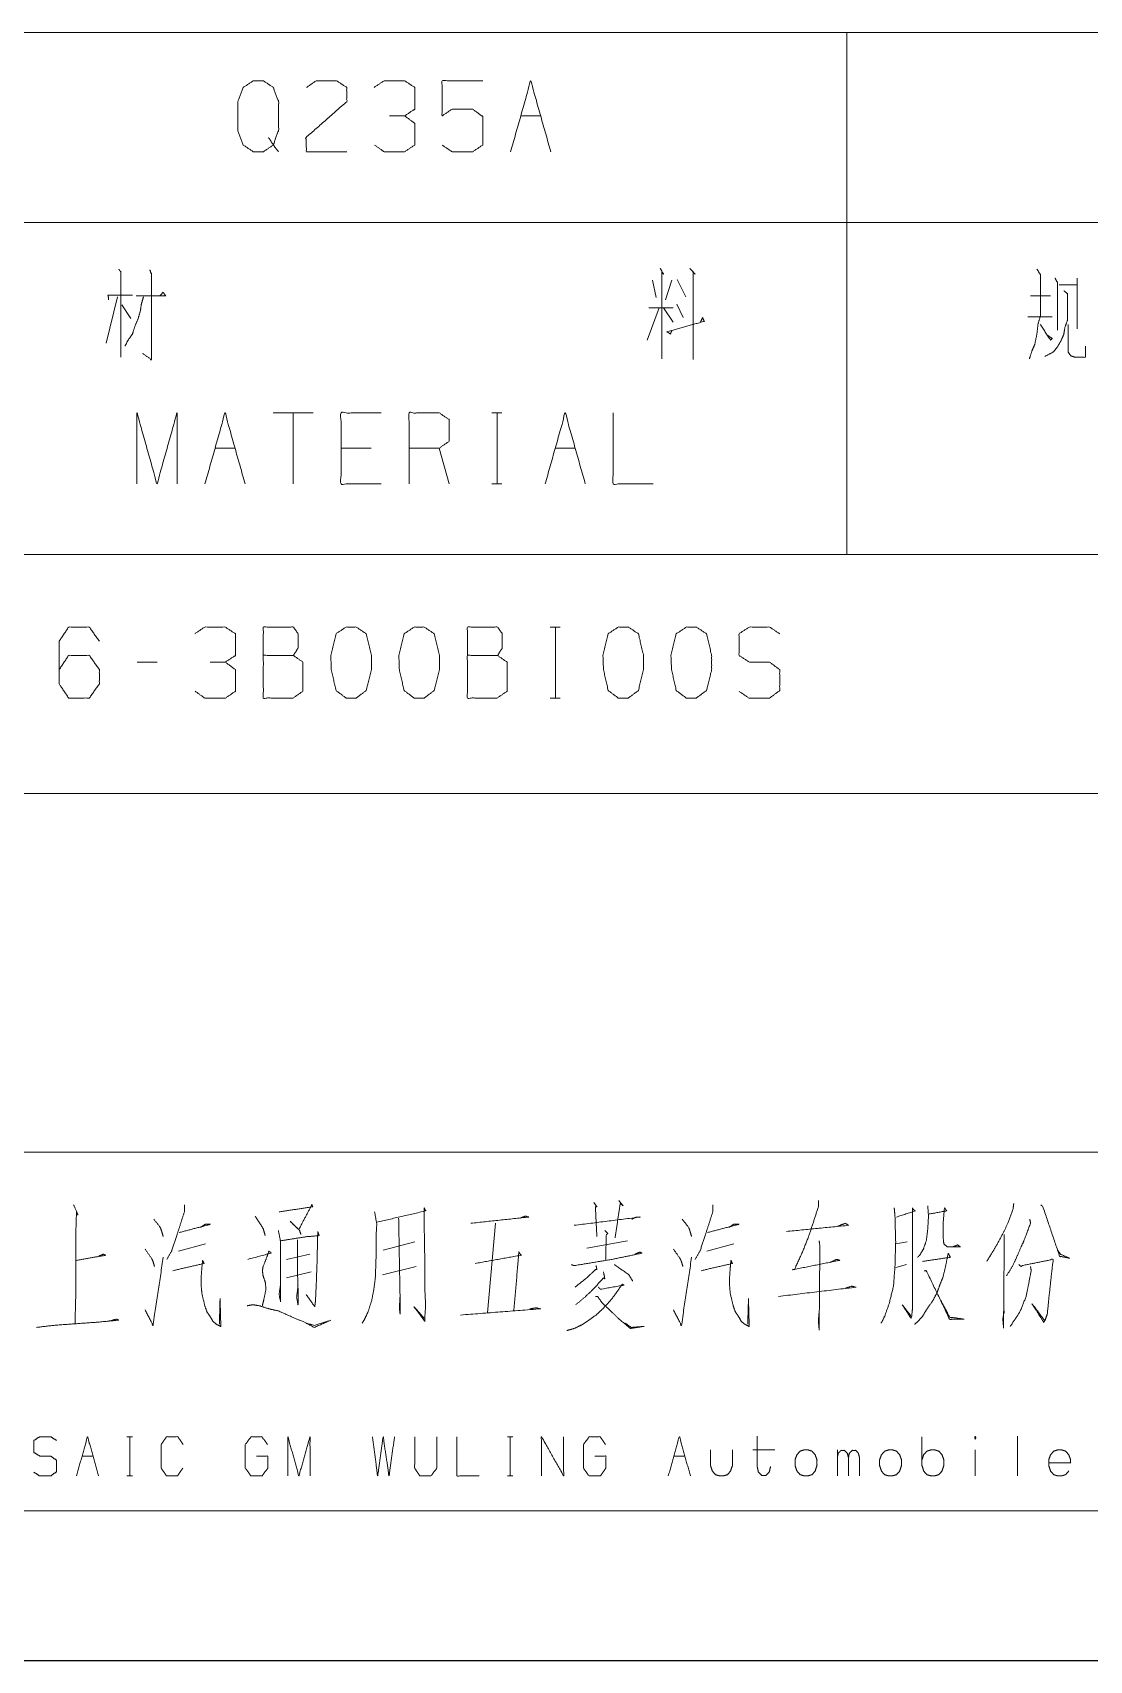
# Model space of a CAD drawing. Header units: millimetres. Extents: x 2210 to 79821, y -19430 to 2344.
# Drawn here: x 8955 to 8990.3, y 1492.8 to 1547.3 of the extents above; entities that cross this region are included whole.
import ezdxf

# ---------------------------------------------------------------- set-up
doc = ezdxf.new("R2010")
doc.units = ezdxf.units.MM
doc.layers.add('101', color=7, linetype='Continuous', true_color=0xffffff)

msp = doc.modelspace()

# ---------------------------------------------------------------- linework, layer by layer
msp.add_line((2209.782, 1492.822), (13049.157, 1492.822))
at = {"layer": '101', "color": 72, "linetype": 'Continuous', "lineweight": 18}
for p, q in [((8952.207, 1547.284), (8982.207, 1547.284)), ((8982.207, 1547.284), (8982.207, 1540.934)), ((8982.207, 1547.284), (9007.207, 1547.284)), ((8971.294, 1544.497), (8971.965, 1544.497)), ((8952.207, 1540.934), (8982.207, 1540.934)), ((8982.207, 1540.934), (8982.207, 1529.822)), ((8982.207, 1540.934), (9007.207, 1540.934)), ((8975.701, 1538.997), (8975.825, 1538.422)), ((8976.355, 1538.997), (8976.143, 1538.347)), ((8976.532, 1539.022), (8976.815, 1538.447)), ((8989.308, 1538.847), (8989.909, 1538.847)), ((8989.909, 1539.072), (8989.909, 1537.372)), ((8957.808, 1538.447), (8957.419, 1536.897)), ((8957.949, 1538.172), (8958.249, 1537.722)), ((8975.931, 1538.072), (8975.524, 1536.997)), ((8975.577, 1538.072), (8976.391, 1538.072)), ((8976.072, 1538.072), (8976.391, 1537.597)), ((8976.514, 1538.197), (8976.726, 1537.747)), ((8988.354, 1538.472), (8989.025, 1538.472)), ((8988.265, 1537.772), (8989.079, 1537.772)), ((8964.35, 1534.559), (8963.007, 1534.559)), ((8963.678, 1534.559), (8963.678, 1532.184)), ((8970.331, 1534.559), (8970.667, 1534.559)), ((8970.508, 1534.559), (8970.508, 1532.184)), ((8961.066, 1533.384), (8961.738, 1533.384)), ((8966.291, 1533.384), (8965.283, 1533.384)), ((8968.903, 1532.184), (8968.567, 1533.384)), ((8972.448, 1533.384), (8973.12, 1533.384)), ((8970.331, 1532.184), (8970.667, 1532.184)), ((8952.207, 1529.822), (8982.207, 1529.822)), ((8982.207, 1529.822), (9007.207, 1529.822)), ((8972.282, 1527.395), (8972.618, 1527.395)), ((8972.459, 1527.395), (8972.459, 1525.02)), ((8959.136, 1526.22), (8958.465, 1526.22)), ((8972.282, 1525.02), (8972.618, 1525.02)), ((8970.454, 1507.448), (8970.185, 1504.447)), ((8959.846, 1506.517), (8960.749, 1506.758)), ((8967.747, 1506.827), (8966.698, 1506.551)), ((8973.502, 1506.62), (8974.868, 1506.862)), ((8977.525, 1506.517), (8978.428, 1506.758)), ((8984.231, 1506.827), (8983.841, 1506.758)), ((8963.455, 1506.241), (8964.236, 1506.413)), ((8966.674, 1505.723), (8967.796, 1505.999)), ((8984.207, 1506.068), (8983.841, 1505.965)), ((8963.455, 1505.62), (8964.284, 1505.827)), ((8958.119, 1500.307), (8958.305, 1500.307)), ((8958.217, 1500.307), (8958.217, 1498.996)), ((8970.849, 1500.307), (8971.034, 1500.307)), ((8970.946, 1500.307), (8970.946, 1498.996)), ((8984.719, 1499.341), (8984.719, 1500.307)), ((8987.918, 1500.321), (8987.918, 1498.996)), ((8956.617, 1499.658), (8956.988, 1499.658)), ((8976.418, 1499.658), (8976.789, 1499.658)), ((8979.061, 1499.865), (8979.793, 1499.865)), ((8981.89, 1498.996), (8981.89, 1499.865)), ((8986.504, 1499.865), (8986.504, 1498.996)), ((8958.119, 1498.996), (8958.305, 1498.996)), ((8970.849, 1498.996), (8971.034, 1498.996))]:
    msp.add_line(p, q, dxfattribs=at)
at = {"layer": '101', "color": 133, "linetype": 'Continuous', "lineweight": 18}
for p, q in [((8904.207, 1529.822), (9084.207, 1529.822)), ((8904.207, 1521.822), (9084.207, 1521.822)), ((8954.207, 1509.822), (9063.207, 1509.822)), ((8694.207, 1497.822), (9084.207, 1497.822)), ((8904.207, 1497.822), (9084.207, 1497.822)), ((8669.207, 1492.822), (9089.207, 1492.822))]:
    msp.add_line(p, q, dxfattribs=at)
at = {"layer": '101', "color": 72, "linetype": 'Continuous', "lineweight": 18}
for points, knots in [([(8962.859, 1543.772), (8963.018, 1543.522), (8962.683, 1543.297), (8962.347, 1543.297), (8962.011, 1543.522), (8961.834, 1543.997), (8961.834, 1544.972), (8962.011, 1545.447), (8962.347, 1545.672), (8962.683, 1545.672), (8963.018, 1545.447), (8963.195, 1544.972), (8963.195, 1544.022), (8963.018, 1543.522), (8963.195, 1543.297)], [0, 0, 0.043279, 0.102317, 0.151367, 0.210407, 0.284429, 0.426831, 0.500853, 0.559894, 0.608944, 0.667982, 0.742004, 0.880755, 0.958211, 1, 1]), ([(8964.128, 1545.447), (8964.447, 1545.672), (8965.136, 1545.672), (8965.472, 1545.447), (8965.472, 1544.972), (8964.111, 1543.772), (8964.128, 1543.297), (8965.472, 1543.297)], [0, 0, 0.069691, 0.192979, 0.265274, 0.350227, 0.674741, 0.759752, 1, 1]), ([(8967.412, 1544.497), (8967.748, 1544.722), (8967.748, 1545.447), (8967.412, 1545.672), (8966.723, 1545.672), (8966.387, 1545.447)], [0, 0, 0.153872, 0.429851, 0.583723, 0.846122, 1, 1]), ([(8968.664, 1543.522), (8968.999, 1543.297), (8969.689, 1543.297), (8970.025, 1543.522), (8970.025, 1544.472), (8969.689, 1544.722), (8968.999, 1544.722), (8968.664, 1544.497), (8968.664, 1545.672), (8970.025, 1545.672)], [0, 0, 0.062229, 0.168345, 0.230571, 0.376816, 0.441264, 0.547379, 0.609609, 0.79049, 1, 1]), ([(8966.405, 1543.522), (8966.723, 1543.297), (8967.412, 1543.297), (8967.748, 1543.522), (8967.748, 1544.247), (8967.412, 1544.497), (8966.9, 1544.497)], [0, 0, 0.124123, 0.34369, 0.472445, 0.703376, 0.836727, 1, 1]), ([(8957.843, 1539.372), (8957.914, 1539.272), (8957.914, 1536.422)], [0, 0, 0.041199, 1, 1]), ([(8958.886, 1539.347), (8958.939, 1539.197), (8958.939, 1536.347), (8958.638, 1536.547)], [0, 0, 0.047209, 0.892896, 1, 1]), ([(8975.966, 1539.397), (8976.072, 1539.197), (8976.019, 1539.272), (8976.019, 1536.372)], [0, 0, 0.070344, 0.098885, 1, 1]), ([(8976.956, 1539.397), (8977.133, 1539.197), (8977.062, 1539.272), (8977.062, 1536.347)], [0, 0, 0.081006, 0.11229, 1, 1]), ([(8988.566, 1539.372), (8988.69, 1539.172), (8988.69, 1537.822), (8988.601, 1537.522), (8988.566, 1537.197), (8988.495, 1536.847), (8988.407, 1536.647), (8988.318, 1536.372)], [0, 0, 0.076125, 0.513098, 0.614331, 0.720148, 0.835726, 0.906504, 1, 1]), ([(8958.426, 1538.472), (8959.416, 1538.472), (8959.328, 1538.597), (8959.222, 1538.472)], [0, 0, 0.757413, 0.874554, 1, 1]), ([(8989.467, 1538.647), (8989.591, 1538.547), (8989.591, 1537.672), (8989.503, 1537.422), (8989.467, 1537.197), (8989.397, 1537.022), (8989.255, 1536.772), (8989.114, 1536.597), (8988.831, 1536.447)], [0, 0, 0.062435, 0.405831, 0.509895, 0.599279, 0.673351, 0.786072, 0.874364, 1, 1]), ([(8989.167, 1539.072), (8989.255, 1538.922), (8989.255, 1537.322)], [0, 0, 0.098129, 1, 1]), ([(8957.507, 1538.347), (8957.489, 1538.497), (8958.302, 1538.497)], [0, 0, 0.156667, 1, 1]), ([(8958.674, 1538.447), (8958.603, 1538.197), (8958.568, 1537.972), (8958.497, 1537.722), (8958.391, 1537.472), (8958.302, 1537.197), (8958.161, 1536.997), (8958.055, 1536.797)], [0, 0, 0.146031, 0.274053, 0.420084, 0.572724, 0.735083, 0.872755, 1, 1]), ([(8976.355, 1537.322), (8976.302, 1537.197), (8976.196, 1537.272), (8977.433, 1537.622), (8977.38, 1537.747), (8977.31, 1537.597)], [0, 0, 0.073272, 0.143369, 0.837239, 0.91051, 1, 1]), ([(8988.672, 1537.522), (8989.025, 1536.997), (8989.079, 1537.047), (8988.937, 1537.147)], [0, 0, 0.720064, 0.802978, 1, 1]), ([(8989.609, 1537.522), (8989.609, 1536.597), (8989.697, 1536.472), (8989.839, 1536.422), (8990.192, 1536.422), (8990.192, 1536.797)], [0, 0, 0.472764, 0.551003, 0.627661, 0.808338, 1, 1]), ([(8958.454, 1532.184), (8958.454, 1534.559), (8959.125, 1532.184), (8959.797, 1534.559), (8959.797, 1532.184)], [0, 0, 0.245192, 0.5, 0.754808, 1, 1]), ([(8966.626, 1532.184), (8965.283, 1532.184), (8965.283, 1534.559), (8966.626, 1534.559)], [0, 0, 0.26539, 0.73461, 1, 1]), ([(8967.56, 1532.184), (8967.56, 1534.559), (8968.567, 1534.559), (8968.903, 1534.334), (8968.903, 1533.609), (8968.567, 1533.384), (8967.56, 1533.384)], [0, 0, 0.400952, 0.571034, 0.639278, 0.761674, 0.829918, 1, 1]), ([(8974.389, 1534.559), (8974.389, 1532.184), (8975.732, 1532.184)], [0, 0, 0.638733, 1, 1]), ([(8955.852, 1525.97), (8956.17, 1526.445), (8956.86, 1526.445), (8957.196, 1525.97), (8957.196, 1525.495), (8956.86, 1525.02), (8956.17, 1525.02), (8955.852, 1525.495), (8955.852, 1526.92), (8956.17, 1527.395), (8956.86, 1527.395), (8957.196, 1526.92)], [0, 0, 0.076964, 0.169761, 0.248073, 0.312018, 0.39033, 0.483127, 0.560092, 0.751926, 0.828891, 0.921688, 1, 1]), ([(8961.413, 1526.22), (8961.748, 1526.445), (8961.748, 1527.17), (8961.413, 1527.395), (8960.723, 1527.395), (8960.387, 1527.17)], [0, 0, 0.153876, 0.429852, 0.583729, 0.846123, 1, 1]), ([(8962.682, 1526.445), (8962.682, 1527.395), (8963.689, 1527.395), (8963.848, 1527.17), (8963.848, 1526.695), (8963.689, 1526.445), (8962.682, 1526.445), (8962.682, 1525.02), (8963.671, 1525.02), (8964.007, 1525.245), (8964.007, 1526.22), (8963.689, 1526.445)], [0, 0, 0.115917, 0.238846, 0.272469, 0.330427, 0.366584, 0.489512, 0.663388, 0.78416, 0.833485, 0.952452, 1, 1]), ([(8965.789, 1525.02), (8966.125, 1525.27), (8966.301, 1525.97), (8966.301, 1526.445), (8966.125, 1527.17), (8965.789, 1527.395), (8965.453, 1527.395), (8965.117, 1527.17), (8964.94, 1526.445), (8964.958, 1525.97), (8965.117, 1525.27), (8965.453, 1525.02), (8965.789, 1525.02)], [0, 0, 0.067524, 0.183971, 0.260583, 0.380942, 0.446139, 0.500306, 0.565503, 0.685862, 0.762528, 0.878309, 0.945833, 1, 1]), ([(8968.065, 1525.02), (8968.401, 1525.27), (8968.578, 1525.97), (8968.578, 1526.445), (8968.401, 1527.17), (8968.065, 1527.395), (8967.729, 1527.395), (8967.394, 1527.17), (8967.217, 1526.445), (8967.235, 1525.97), (8967.394, 1525.27), (8967.729, 1525.02), (8968.065, 1525.02)], [0, 0, 0.067524, 0.183971, 0.260583, 0.380942, 0.446139, 0.500306, 0.565503, 0.685862, 0.762528, 0.878309, 0.945833, 1, 1]), ([(8969.511, 1526.445), (8969.511, 1527.395), (8970.519, 1527.395), (8970.678, 1527.17), (8970.678, 1526.695), (8970.519, 1526.445), (8969.511, 1526.445), (8969.511, 1525.02), (8970.501, 1525.02), (8970.837, 1525.245), (8970.837, 1526.22), (8970.519, 1526.445)], [0, 0, 0.115917, 0.238847, 0.27247, 0.330429, 0.366585, 0.489516, 0.663391, 0.784165, 0.833487, 0.952454, 1, 1]), ([(8974.895, 1525.02), (8975.231, 1525.27), (8975.407, 1525.97), (8975.407, 1526.445), (8975.231, 1527.17), (8974.895, 1527.395), (8974.559, 1527.395), (8974.223, 1527.17), (8974.046, 1526.445), (8974.064, 1525.97), (8974.223, 1525.27), (8974.559, 1525.02), (8974.895, 1525.02)], [0, 0, 0.067524, 0.18397, 0.260582, 0.380941, 0.446138, 0.500304, 0.565503, 0.685862, 0.762527, 0.878307, 0.945834, 1, 1]), ([(8977.171, 1525.02), (8977.507, 1525.27), (8977.684, 1525.97), (8977.684, 1526.445), (8977.507, 1527.17), (8977.171, 1527.395), (8976.835, 1527.395), (8976.5, 1527.17), (8976.323, 1526.445), (8976.341, 1525.97), (8976.5, 1525.27), (8976.835, 1525.02), (8977.171, 1525.02)], [0, 0, 0.067524, 0.183971, 0.260583, 0.380942, 0.446139, 0.500306, 0.565503, 0.685862, 0.762528, 0.878309, 0.945833, 1, 1]), ([(8978.599, 1525.245), (8978.935, 1525.02), (8979.624, 1525.02), (8979.96, 1525.27), (8979.96, 1525.97), (8979.624, 1526.22), (8978.953, 1526.22), (8978.599, 1526.445), (8978.599, 1527.17), (8978.953, 1527.395), (8979.624, 1527.395), (8979.96, 1527.17)], [0, 0, 0.068037, 0.184056, 0.254519, 0.372335, 0.442798, 0.555842, 0.62637, 0.748394, 0.818921, 0.931966, 1, 1]), ([(8960.405, 1525.245), (8960.723, 1525.02), (8961.413, 1525.02), (8961.748, 1525.245), (8961.748, 1525.97), (8961.413, 1526.22), (8960.9, 1526.22)], [0, 0, 0.124118, 0.343685, 0.472446, 0.703377, 0.836734, 1, 1]), ([(8956.335, 1508.069), (8956.481, 1507.724), (8956.432, 1507.828), (8956.408, 1507.103), (8956.408, 1505.068), (8956.383, 1504.102)], [0, 0, 0.088891, 0.116032, 0.287978, 0.770794, 1, 1]), ([(8960.041, 1508.069), (8960.041, 1507.828), (8959.797, 1507.069), (8959.627, 1506.551), (8959.456, 1506.241)], [0, 0, 0.124612, 0.535976, 0.817159, 1, 1]), ([(8963.211, 1507.828), (8964.333, 1508), (8964.309, 1508.069), (8963.87, 1507.241), (8963.577, 1507.517), (8963.894, 1507.207), (8963.943, 1507.069)], [0, 0, 0.361753, 0.385074, 0.683733, 0.811934, 0.953357, 1, 1]), ([(8973.746, 1508.138), (8973.843, 1508), (8973.794, 1508), (8973.843, 1507)], [0, 0, 0.138589, 0.178592, 1, 1]), ([(8974.575, 1508.207), (8974.721, 1508.035), (8974.624, 1508.104), (8974.453, 1506.965)], [0, 0, 0.151118, 0.230947, 1, 1]), ([(8977.721, 1508.069), (8977.721, 1507.828), (8977.477, 1507.069), (8977.306, 1506.551), (8977.135, 1506.241)], [0, 0, 0.124612, 0.535976, 0.817159, 1, 1]), ([(8981.256, 1508.207), (8981.256, 1508), (8980.939, 1507.034), (8980.72, 1506.482), (8980.452, 1505.896), (8980.403, 1505.896), (8981.964, 1506.206), (8981.866, 1506.241), (8981.647, 1506.137)], [0, 0, 0.046524, 0.275032, 0.408545, 0.553501, 0.564465, 0.92219, 0.945453, 1, 1]), ([(8987.792, 1508.104), (8987.767, 1507.931), (8987.596, 1507.448), (8987.426, 1507.103), (8987.206, 1506.689), (8987.035, 1506.413), (8986.889, 1506.172)], [0, 0, 0.081145, 0.319756, 0.499049, 0.717311, 0.868474, 1, 1]), ([(8988.694, 1508.069), (8988.767, 1508), (8989.328, 1506.344), (8989.67, 1506.275), (8989.353, 1506.413), (8989.255, 1506.551)], [0, 0, 0.037082, 0.681737, 0.810185, 0.937687, 1, 1]), ([(8959.017, 1507.586), (8959.236, 1507.31), (8959.285, 1507.172), (8959.334, 1507)], [0, 0, 0.519919, 0.73571, 1, 1]), ([(8962.406, 1507.69), (8962.675, 1507.276), (8962.748, 1507.034)], [0, 0, 0.661595, 1, 1]), ([(8966.406, 1507.828), (8966.479, 1507.414), (8966.454, 1507), (8966.454, 1506.275), (8966.43, 1505.62), (8966.381, 1505.24), (8966.308, 1504.861), (8966.186, 1504.481), (8966.089, 1504.274), (8965.991, 1504.102)], [0, 0, 0.110336, 0.219176, 0.409317, 0.581468, 0.681885, 0.783317, 0.887931, 0.947989, 1, 1]), ([(8966.479, 1507.483), (8968.113, 1507.862), (8968.064, 1507.966), (8968.064, 1507.448), (8968.089, 1506.034), (8968.089, 1505.206), (8968.113, 1504.688), (8968.089, 1504.343), (8968.089, 1504.171), (8967.723, 1504.654), (8968.064, 1504.274)], [0, 0, 0.250211, 0.267275, 0.344454, 0.55544, 0.678925, 0.756189, 0.80777, 0.833496, 0.923863, 1, 1]), ([(8967.211, 1507.621), (8967.259, 1504.895), (8967.259, 1504.412), (8967.235, 1504.619), (8967.259, 1505.033)], [0, 0, 0.711345, 0.837386, 0.891777, 1, 1]), ([(8969.624, 1507.448), (8971.551, 1507.655), (8971.454, 1507.69), (8971.283, 1507.621)], [0, 0, 0.870762, 0.917258, 1, 1]), ([(8973.087, 1507.379), (8975.282, 1507.655), (8975.16, 1507.655), (8975.014, 1507.586)], [0, 0, 0.886329, 0.935184, 1, 1]), ([(8976.696, 1507.586), (8976.916, 1507.31), (8976.964, 1507.172), (8977.013, 1507)], [0, 0, 0.519919, 0.73571, 1, 1]), ([(8983.792, 1507.966), (8983.817, 1507.69), (8983.841, 1506.827), (8983.817, 1505.999), (8983.768, 1505.344), (8983.622, 1504.757), (8983.475, 1504.343), (8983.353, 1504.102)], [0, 0, 0.070329, 0.28934, 0.499598, 0.66644, 0.819873, 0.931329, 1, 1]), ([(8983.865, 1507.655), (8984.5, 1507.862), (8984.402, 1507.931), (8984.402, 1504.585), (8984.378, 1504.343), (8984.353, 1504.274), (8984.061, 1504.723), (8984.353, 1504.343)], [0, 0, 0.122094, 0.143965, 0.756447, 0.800872, 0.814266, 0.912285, 1, 1]), ([(8984.914, 1508.035), (8984.939, 1507.69), (8984.914, 1507.241), (8984.866, 1506.862), (8984.768, 1506.586), (8984.646, 1506.379), (8984.573, 1506.31)], [0, 0, 0.190955, 0.438946, 0.650198, 0.811822, 0.94447, 1, 1]), ([(8984.963, 1507.759), (8985.548, 1507.862), (8985.475, 1507.966), (8985.427, 1507.448), (8985.427, 1507), (8985.451, 1506.758), (8985.573, 1506.655), (8986.012, 1506.655), (8985.914, 1506.724), (8985.744, 1506.655)], [0, 0, 0.209703, 0.254415, 0.437769, 0.595975, 0.681595, 0.738019, 0.892888, 0.935041, 1, 1]), ([(8988.328, 1507.586), (8988.353, 1507.448), (8988.133, 1506.862), (8988.036, 1506.655), (8987.889, 1506.31), (8987.743, 1505.999), (8987.548, 1505.689)], [0, 0, 0.067376, 0.36846, 0.478481, 0.658656, 0.823687, 1, 1]), ([(8959.871, 1507.138), (8960.919, 1507.414), (8960.749, 1507.414), (8960.578, 1507.31)], [0, 0, 0.745411, 0.862774, 1, 1]), ([(8963.187, 1507.207), (8963.26, 1506.827), (8963.26, 1504.826), (8963.211, 1505.068), (8963.26, 1505.413)], [0, 0, 0.129595, 0.800553, 0.883167, 1, 1]), ([(8963.26, 1506.862), (8964.138, 1507), (8964.553, 1507.034), (8964.504, 1507.172), (8964.48, 1506.103), (8964.455, 1505.447), (8964.431, 1504.895), (8964.406, 1504.654), (8964.114, 1505.068)], [0, 0, 0.19844, 0.29133, 0.324006, 0.56283, 0.709269, 0.832622, 0.88681, 1, 1]), ([(8974.112, 1507.207), (8974.209, 1507.103), (8974.16, 1507.069), (8974.136, 1506.241)], [0, 0, 0.138047, 0.196037, 1, 1]), ([(8977.55, 1507.138), (8978.599, 1507.414), (8978.428, 1507.414), (8978.257, 1507.31)], [0, 0, 0.745418, 0.86277, 1, 1]), ([(8980.183, 1507.172), (8982.257, 1507.379), (8982.159, 1507.448), (8981.891, 1507.345)], [0, 0, 0.836554, 0.884532, 1, 1]), ([(8987.475, 1507.069), (8987.45, 1503.964), (8987.426, 1504.24), (8987.475, 1504.516)], [0, 0, 0.847819, 0.923473, 1, 1]), ([(8958.724, 1506.586), (8958.944, 1506.275), (8958.992, 1506.172), (8959.041, 1505.999)], [0, 0, 0.564231, 0.734008, 1, 1]), ([(8962.162, 1506.241), (8962.943, 1506.448), (8962.87, 1506.517), (8962.797, 1506.31), (8962.675, 1505.999), (8962.65, 1505.861), (8962.675, 1505.689), (8962.748, 1505.482), (8962.772, 1505.24), (8962.699, 1504.895), (8962.65, 1504.688)], [0, 0, 0.288064, 0.323943, 0.402265, 0.521269, 0.571261, 0.63341, 0.711732, 0.798322, 0.924133, 1, 1]), ([(8963.821, 1506.896), (8963.821, 1506.034), (8963.845, 1505.206), (8963.845, 1504.723), (8963.797, 1504.964), (8963.845, 1505.378)], [0, 0, 0.304008, 0.595981, 0.766226, 0.853067, 1, 1]), ([(8969.771, 1506.103), (8971.307, 1506.379), (8971.234, 1506.482), (8971.064, 1504.516)], [0, 0, 0.426351, 0.460965, 1, 1]), ([(8972.99, 1506.068), (8973.063, 1506.034), (8973.112, 1506.034), (8974.355, 1506.241), (8975.356, 1506.448), (8975.282, 1506.482), (8975.112, 1506.413)], [0, 0, 0.030219, 0.048442, 0.519512, 0.900991, 0.93121, 1, 1]), ([(8976.403, 1506.586), (8976.623, 1506.275), (8976.672, 1506.172), (8976.721, 1505.999)], [0, 0, 0.564239, 0.734012, 1, 1]), ([(8981.281, 1506.862), (8981.305, 1506.689), (8981.281, 1503.895), (8981.256, 1504.171), (8981.281, 1504.516)], [0, 0, 0.048504, 0.826565, 0.903707, 1, 1]), ([(8984.744, 1506.172), (8985.67, 1506.31), (8985.597, 1506.448), (8985.524, 1506.068), (8985.427, 1505.654), (8985.329, 1505.413), (8985.231, 1505.137), (8985.085, 1504.861), (8984.89, 1504.585), (8984.744, 1504.343), (8984.597, 1504.171), (8984.475, 1504.067)], [0, 0, 0.248088, 0.28944, 0.391759, 0.504363, 0.573317, 0.650816, 0.73352, 0.823008, 0.897766, 0.957654, 1, 1]), ([(8956.432, 1506.206), (8957.408, 1506.379), (8957.335, 1506.413), (8957.164, 1506.344)], [0, 0, 0.788943, 0.853361, 1, 1]), ([(8958.724, 1504.55), (8958.992, 1504.033), (8959.334, 1506.31)], [0, 0, 0.202025, 1, 1]), ([(8959.651, 1505.861), (8960.7, 1506.103), (8960.651, 1506.206), (8960.627, 1505.965), (8960.602, 1505.62), (8960.602, 1505.378), (8960.627, 1505.102), (8960.724, 1504.688), (8960.797, 1504.481), (8960.895, 1504.343), (8960.993, 1504.171), (8961.114, 1504.067), (8961.261, 1503.998), (8961.236, 1504.93), (8961.212, 1504.067)], [0, 0, 0.198341, 0.219427, 0.264158, 0.327895, 0.3724, 0.423461, 0.501845, 0.542306, 0.573453, 0.609975, 0.639452, 0.669269, 0.84099, 1, 1]), ([(8973.819, 1506.034), (8973.843, 1505.896), (8973.794, 1505.896), (8973.502, 1505.62), (8973.112, 1505.309)], [0, 0, 0.128573, 0.17333, 0.54243, 1, 1]), ([(8974.429, 1506.068), (8974.916, 1505.723), (8975.038, 1505.516)], [0, 0, 0.713213, 1, 1]), ([(8976.403, 1504.55), (8976.672, 1504.033), (8977.013, 1506.31)], [0, 0, 0.202027, 1, 1]), ([(8977.33, 1505.861), (8978.379, 1506.103), (8978.33, 1506.206), (8978.306, 1505.965), (8978.282, 1505.62), (8978.282, 1505.378), (8978.306, 1505.102), (8978.404, 1504.688), (8978.477, 1504.481), (8978.574, 1504.343), (8978.672, 1504.171), (8978.794, 1504.067), (8978.94, 1503.998), (8978.916, 1504.93), (8978.891, 1504.067)], [0, 0, 0.198341, 0.219426, 0.264158, 0.327895, 0.3724, 0.423461, 0.501845, 0.542305, 0.57345, 0.609972, 0.639449, 0.66927, 0.84099, 1, 1]), ([(8984.792, 1505.861), (8984.866, 1505.861), (8985.646, 1504.24), (8986.134, 1504.24), (8985.646, 1504.309), (8985.353, 1504.861)], [0, 0, 0.021039, 0.538448, 0.678706, 0.82036, 1, 1]), ([(8988.353, 1505.999), (8988.377, 1505.861), (8988.206, 1504.999), (8988.011, 1504.516), (8987.84, 1504.24), (8987.67, 1503.998)], [0, 0, 0.064861, 0.471802, 0.712904, 0.863112, 1, 1]), ([(8987.962, 1506.068), (8988.036, 1505.999), (8988.084, 1506.034), (8989.109, 1506.241), (8988.962, 1504.895), (8988.914, 1504.412), (8988.84, 1504.205), (8988.792, 1504.136), (8988.401, 1504.757), (8988.816, 1504.205)], [0, 0, 0.021075, 0.033595, 0.252602, 0.536206, 0.63793, 0.683936, 0.701643, 0.855333, 1, 1]), ([(8973.892, 1505.309), (8973.965, 1505.24), (8974.746, 1505.378), (8974.697, 1505.413), (8974.404, 1504.999), (8974.234, 1504.792), (8974.038, 1504.585), (8973.819, 1504.378), (8973.575, 1504.205), (8973.307, 1504.033), (8973.087, 1503.929), (8972.843, 1503.86)], [0, 0, 0.029336, 0.260529, 0.277957, 0.425844, 0.50411, 0.587085, 0.675092, 0.762231, 0.855274, 0.926064, 1, 1]), ([(8974.063, 1505.827), (8974.112, 1505.585), (8974.063, 1505.62), (8973.721, 1505.24), (8973.429, 1504.964), (8973.136, 1504.723)], [0, 0, 0.154138, 0.191518, 0.510905, 0.762591, 1, 1]), ([(8979.915, 1504.999), (8982.5, 1505.309), (8982.378, 1505.344), (8982.159, 1505.275)], [0, 0, 0.879479, 0.922284, 1, 1]), ([(8973.794, 1504.999), (8973.868, 1504.999), (8974.014, 1504.792), (8974.551, 1504.274), (8974.965, 1503.929), (8975.429, 1503.998), (8974.99, 1503.964), (8974.795, 1504.102)], [0, 0, 0.026517, 0.118384, 0.388536, 0.584008, 0.7538, 0.913392, 1, 1]), ([(8962.138, 1504.688), (8962.333, 1504.723), (8962.553, 1504.688), (8962.87, 1504.585), (8963.187, 1504.516), (8963.65, 1504.309), (8964.065, 1504.136), (8964.382, 1503.964), (8964.943, 1504.205), (8964.382, 1504.033), (8964.114, 1504.102)], [0, 0, 0.051192, 0.108601, 0.194771, 0.278606, 0.409731, 0.525759, 0.619013, 0.776803, 0.92843, 1, 1]), ([(8969.283, 1504.378), (8971.942, 1504.585), (8971.82, 1504.619), (8971.6, 1504.585)], [0, 0, 0.884285, 0.926313, 1, 1]), ([(8955.091, 1503.964), (8955.676, 1504.033), (8957.091, 1504.136), (8957.847, 1504.205), (8957.774, 1504.24), (8957.505, 1504.171)], [0, 0, 0.188617, 0.642502, 0.885462, 0.911348, 1, 1]), ([(8955.008, 1499.12), (8955.193, 1498.996), (8955.574, 1498.996), (8955.759, 1499.134), (8955.759, 1499.52), (8955.574, 1499.658), (8955.203, 1499.658), (8955.008, 1499.782), (8955.008, 1500.183), (8955.203, 1500.307), (8955.574, 1500.307), (8955.759, 1500.183)], [0, 0, 0.068034, 0.184057, 0.25452, 0.372334, 0.442797, 0.555846, 0.626371, 0.748393, 0.818918, 0.931966, 1, 1]), ([(8959.992, 1499.258), (8959.807, 1498.996), (8959.446, 1498.996), (8959.261, 1499.258), (8959.261, 1500.045), (8959.446, 1500.307), (8959.817, 1500.307), (8960.002, 1500.045)], [0, 0, 0.114569, 0.243366, 0.357935, 0.638584, 0.753153, 0.885431, 1, 1]), ([(8962.46, 1499.658), (8962.831, 1499.658), (8962.831, 1499.258), (8962.645, 1498.996), (8962.265, 1498.996), (8962.08, 1499.258), (8962.08, 1500.045), (8962.275, 1500.307), (8962.636, 1500.307), (8962.821, 1500.045)], [0, 0, 0.103295, 0.214796, 0.304261, 0.410274, 0.49974, 0.718896, 0.809958, 0.910535, 1, 1]), ([(8963.504, 1498.996), (8963.504, 1500.307), (8963.874, 1498.996), (8964.245, 1500.307), (8964.245, 1498.996)], [0, 0, 0.245192, 0.5, 0.754808, 1, 1]), ([(8966.332, 1500.307), (8966.508, 1498.996), (8966.693, 1500.307), (8966.888, 1498.996), (8967.074, 1500.307)], [0, 0, 0.249746, 0.499742, 0.750003, 1, 1]), ([(8967.747, 1500.307), (8967.747, 1499.258), (8967.922, 1498.996), (8968.293, 1498.996), (8968.488, 1499.258), (8968.488, 1500.307)], [0, 0, 0.337152, 0.438599, 0.557781, 0.662848, 1, 1]), ([(8969.161, 1500.307), (8969.161, 1498.996), (8969.902, 1498.996)], [0, 0, 0.638735, 1, 1]), ([(8971.99, 1498.996), (8971.99, 1500.307), (8972.731, 1498.996), (8972.731, 1500.307)], [0, 0, 0.317574, 0.682426, 1, 1]), ([(8973.775, 1499.658), (8974.146, 1499.658), (8974.146, 1499.258), (8973.96, 1498.996), (8973.58, 1498.996), (8973.394, 1499.258), (8973.394, 1500.045), (8973.589, 1500.307), (8973.95, 1500.307), (8974.136, 1500.045)], [0, 0, 0.103295, 0.214796, 0.304261, 0.410274, 0.49974, 0.718896, 0.809958, 0.910535, 1, 1]), ([(8976.233, 1498.996), (8976.603, 1500.307), (8976.974, 1498.996)], [0, 0, 0.500001, 1, 1]), ([(8979.657, 1499.313), (8979.608, 1499.12), (8979.5, 1499.01), (8979.364, 1499.01), (8979.247, 1499.12), (8979.208, 1499.313), (8979.208, 1500.321)], [0, 0, 0.107406, 0.190396, 0.26402, 0.350759, 0.456999, 1, 1]), ([(8986.504, 1500.224), (8986.523, 1500.279), (8986.504, 1500.321), (8986.484, 1500.279), (8986.504, 1500.224)], [0, 0, 0.280627, 0.5, 0.719373, 1, 1]), ([(8977.647, 1499.865), (8977.647, 1499.341), (8977.706, 1499.161), (8977.813, 1499.037), (8977.95, 1498.996), (8978.076, 1498.996), (8978.213, 1499.037), (8978.32, 1499.161), (8978.379, 1499.341), (8978.379, 1499.865)], [0, 0, 0.242016, 0.329107, 0.404862, 0.470732, 0.529268, 0.595138, 0.670893, 0.757984, 1, 1]), ([(8980.534, 1499.161), (8980.642, 1499.037), (8980.778, 1498.996), (8980.905, 1498.996), (8981.042, 1499.037), (8981.149, 1499.161), (8981.208, 1499.341), (8981.208, 1499.534), (8981.149, 1499.7), (8981.042, 1499.824), (8980.905, 1499.865), (8980.778, 1499.865), (8980.642, 1499.824), (8980.534, 1499.7), (8980.476, 1499.534), (8980.476, 1499.341), (8980.534, 1499.161)], [0, 0, 0.063224, 0.118198, 0.167051, 0.222025, 0.285248, 0.357933, 0.432348, 0.5, 0.563224, 0.618198, 0.667051, 0.722025, 0.785248, 0.8529, 0.927315, 1, 1]), ([(8981.89, 1499.603), (8981.919, 1499.755), (8982.017, 1499.851), (8982.124, 1499.851), (8982.222, 1499.755), (8982.261, 1499.603), (8982.261, 1498.996)], [0, 0, 0.118877, 0.224452, 0.306993, 0.412569, 0.533091, 1, 1]), ([(8982.261, 1499.603), (8982.29, 1499.755), (8982.388, 1499.851), (8982.505, 1499.851), (8982.593, 1499.755), (8982.632, 1499.603), (8982.632, 1498.996)], [0, 0, 0.118605, 0.223938, 0.31376, 0.413913, 0.53416, 1, 1]), ([(8983.363, 1499.161), (8983.47, 1499.037), (8983.607, 1498.996), (8983.734, 1498.996), (8983.87, 1499.037), (8983.978, 1499.161), (8984.036, 1499.341), (8984.036, 1499.534), (8983.978, 1499.7), (8983.87, 1499.824), (8983.734, 1499.865), (8983.607, 1499.865), (8983.47, 1499.824), (8983.363, 1499.7), (8983.304, 1499.534), (8983.304, 1499.341), (8983.363, 1499.161)], [0, 0, 0.063224, 0.118198, 0.167051, 0.222025, 0.285248, 0.357933, 0.432348, 0.5, 0.563224, 0.618198, 0.667051, 0.722025, 0.785248, 0.8529, 0.927315, 1, 1]), ([(8984.719, 1499.341), (8984.777, 1499.161), (8984.885, 1499.037), (8985.021, 1498.996), (8985.148, 1498.996), (8985.285, 1499.037), (8985.392, 1499.161), (8985.451, 1499.341), (8985.451, 1499.534), (8985.392, 1499.7), (8985.285, 1499.824), (8985.148, 1499.865), (8985.021, 1499.865), (8984.885, 1499.824), (8984.777, 1499.7), (8984.719, 1499.534)], [0, 0, 0.078529, 0.146835, 0.206229, 0.25901, 0.318404, 0.38671, 0.465239, 0.545636, 0.618727, 0.687034, 0.746428, 0.799208, 0.858602, 0.926909, 1, 1]), ([(8989.635, 1499.161), (8989.528, 1499.037), (8989.391, 1498.996), (8989.264, 1498.996), (8989.128, 1499.037), (8989.02, 1499.161), (8988.962, 1499.341), (8988.962, 1499.534), (8989.02, 1499.7), (8989.128, 1499.824), (8989.264, 1499.865), (8989.391, 1499.865), (8989.528, 1499.824), (8989.635, 1499.7), (8989.694, 1499.534), (8989.694, 1499.437), (8988.962, 1499.437)], [0, 0, 0.053947, 0.100856, 0.142541, 0.189449, 0.243396, 0.305417, 0.368913, 0.426639, 0.480586, 0.527495, 0.56918, 0.616088, 0.670035, 0.727761, 0.759509, 1, 1])]:
    msp.add_open_spline(points, degree=1, knots=knots, dxfattribs=at)
for points in [[(8970.958, 1543.297), (8971.629, 1545.672), (8972.301, 1543.297)], [(8960.73, 1532.184), (8961.402, 1534.559), (8962.073, 1532.184)], [(8972.113, 1532.184), (8972.784, 1534.559), (8973.456, 1532.184)], [(8956.432, 1498.996), (8956.803, 1500.307), (8957.173, 1498.996)]]:
    msp.add_open_spline(points, degree=1, dxfattribs=at)

doc.saveas('drawing.dxf')
